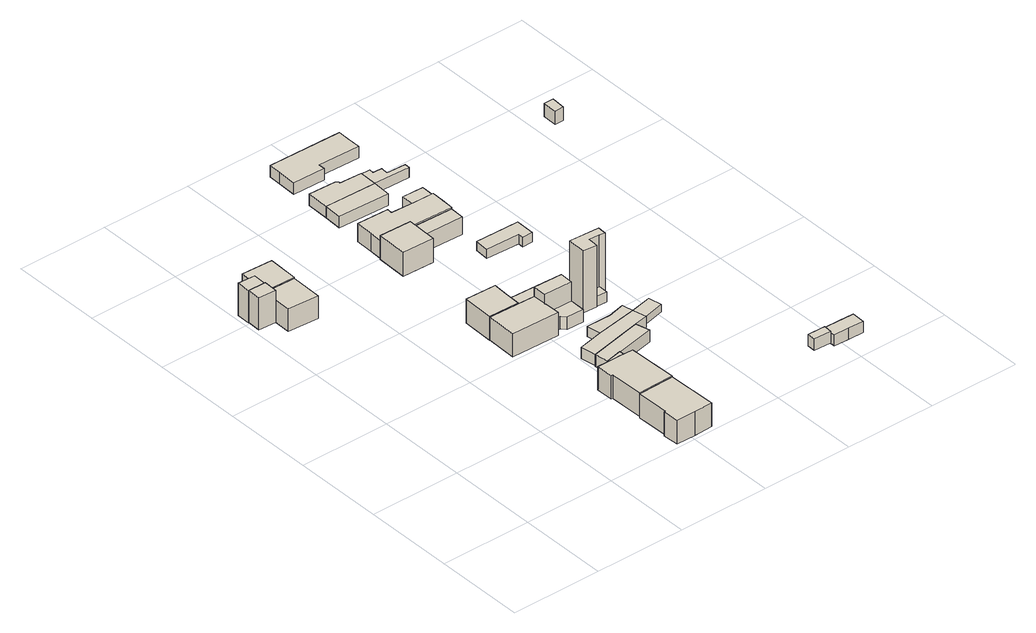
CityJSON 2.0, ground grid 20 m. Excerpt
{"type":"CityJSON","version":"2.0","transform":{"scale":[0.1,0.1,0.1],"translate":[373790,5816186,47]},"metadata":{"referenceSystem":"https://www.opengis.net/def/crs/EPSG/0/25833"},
"CityObjects":{
"building1":{"type":"Building","attributes":{"Gemeindeschluessel":"11000005","function":"31001_1010"},"address":[{"country":"Germany","locality":"Berlin","thoroughfareNumber":"31","thoroughfareName":"Hafeldweg"}],"children":["building1-1","building1-2"]},
"building1-1":{"type":"BuildingPart","attributes":{"BezugspunktDach":"2200","measuredHeight":7.3,"storeysAboveGround":1},"parents":["building1"],"geometry":[{"type":"MultiSurface","lod":"1","boundaries":[[[0,1,2,3]],[[4,5,6,7]],[[7,3,8,9]],[[5,4,2,1]],[[6,5,1,0]],[[7,6,0,3]],[[4,9,8,2]]]}]},
"building1-2":{"type":"BuildingPart","attributes":{"BezugspunktDach":"2200","measuredHeight":7.3,"storeysAboveGround":1},"parents":["building1"],"geometry":[{"type":"MultiSurface","lod":"1","boundaries":[[[10,11,12,13]],[[14,4,9,15]],[[14,15,13,12]],[[4,14,12,11]],[[8,2,4,11,10]],[[15,9,10,13]],[[9,4,2,8]]]}]},
"building2":{"type":"Building","attributes":{"Gemeindeschluessel":"11000005","function":"31001_1010"},"address":[{"country":"Germany","locality":"Berlin","thoroughfareNumber":"33","thoroughfareName":"Hafeldweg"}],"children":["building2-1","building2-2"]},
"building2-1":{"type":"BuildingPart","attributes":{"BezugspunktDach":"2200","measuredHeight":7.33,"storeysAboveGround":1},"parents":["building2"],"geometry":[{"type":"MultiSurface","lod":"1","boundaries":[[[16,17,18,19]],[[20,21,22,23]],[[20,23,24,25,18]],[[21,20,18,17]],[[22,21,17,16]],[[23,22,16,19]],[[25,24,23,19]]]}]},
"building2-2":{"type":"BuildingPart","attributes":{"BezugspunktDach":"2200","measuredHeight":7.33,"storeysAboveGround":1},"parents":["building2"],"geometry":[{"type":"MultiSurface","lod":"1","boundaries":[[[26,27,28,29]],[[30,24,23,31]],[[30,31,29,28]],[[24,30,28,27]],[[23,19,25,27,26]],[[31,23,26,29]],[[24,25,19,23]]]}]},
"building3":{"type":"Building","attributes":{"Gemeindeschluessel":"11000005","BezugspunktDach":"2200","function":"31001_1010","measuredHeight":7.95,"storeysAboveGround":1},"address":[{"country":"Germany","locality":"Berlin","thoroughfareNumber":"22","thoroughfareName":"Hafeldweg"}],"geometry":[{"type":"Solid","lod":"1","boundaries":[[[[32,33,34,35,36,37,38,39]],[[40,41,42,43,44,45,46,47]],[[40,47,39,38]],[[41,40,38,37]],[[42,41,37,36]],[[43,42,36,35]],[[44,43,35,34]],[[45,44,34,33]],[[46,45,33,32]],[[47,46,32,39]]]]}]},
"building4":{"type":"Building","attributes":{"Gemeindeschluessel":"11000005","function":"31001_1010"},"address":[{"country":"Germany","locality":"Berlin","thoroughfareNumber":"24","thoroughfareName":"Hafeldweg"}],"children":["building4-1","building4-2"]},
"building4-1":{"type":"BuildingPart","attributes":{"BezugspunktDach":"2200","measuredHeight":8.04,"storeysAboveGround":1},"parents":["building4"],"geometry":[{"type":"MultiSurface","lod":"1","boundaries":[[[48,49,50,51,52,53,54,55,56]],[[57,58,59,60,61,62,63,64,65]],[[57,65,56,55]],[[58,57,55,54]],[[66,67,58,54,53]],[[60,59,53,52]],[[61,60,52,51]],[[62,61,51,50]],[[63,62,50,49]],[[64,63,49,48]],[[65,64,48,56]],[[59,58,67,66]]]}]},
"building4-2":{"type":"BuildingPart","attributes":{"BezugspunktDach":"2200","measuredHeight":2.94,"storeysAboveGround":1},"parents":["building4"],"geometry":[{"type":"Solid","lod":"1","boundaries":[[[[67,66,68,69]],[[70,59,58,71]],[[70,71,69,68]],[[59,70,68,66]],[[71,58,67,69]],[[58,59,66,67]]]]}]},
"building5":{"type":"Building","attributes":{"Gemeindeschluessel":"11000005","function":"31001_1010"},"address":[{"country":"Germany","locality":"Berlin","thoroughfareNumber":"26","thoroughfareName":"Hafeldweg"}],"children":["building5-1","building5-2"]},
"building5-1":{"type":"BuildingPart","attributes":{"BezugspunktDach":"2200","measuredHeight":7.38,"storeysAboveGround":1},"parents":["building5"],"geometry":[{"type":"Solid","lod":"1","boundaries":[[[[72,73,74,75,76,77]],[[78,79,80,81,82,83]],[[78,83,77,76]],[[79,78,76,75]],[[81,80,74,73]],[[82,81,73,72]],[[83,82,72,77]],[[80,79,75,74]]]]}]},
"building5-2":{"type":"BuildingPart","attributes":{"BezugspunktDach":"2200","measuredHeight":7.38,"storeysAboveGround":1},"parents":["building5"],"geometry":[{"type":"MultiSurface","lod":"1","boundaries":[[[84,85,86,87]],[[88,89,80,79]],[[88,79,87,86]],[[89,88,86,85]],[[80,89,85,84]],[[75,74,80,84,87]],[[79,80,74,75]]]}]},
"building6":{"type":"Building","attributes":{"Gemeindeschluessel":"11000005","function":"31001_1010"},"address":[{"country":"Germany","locality":"Berlin","thoroughfareNumber":"28","thoroughfareName":"Hafeldweg"}],"children":["building6-1","building6-2"]},
"building6-1":{"type":"BuildingPart","attributes":{"BezugspunktDach":"2200","measuredHeight":7.55,"storeysAboveGround":1},"parents":["building6"],"geometry":[{"type":"MultiSurface","lod":"1","boundaries":[[[90,91,92,93,94]],[[95,96,97,98,99]],[[95,99,94,93]],[[96,95,93,92]],[[97,96,92,91]],[[100,101,91,90]],[[99,98,90,94]],[[98,97,101,100]]]}]},
"building6-2":{"type":"BuildingPart","attributes":{"BezugspunktDach":"2200","measuredHeight":4.11,"storeysAboveGround":1},"parents":["building6"],"geometry":[{"type":"Solid","lod":"1","boundaries":[[[[102,103,104,105,101,100]],[[97,106,107,108,109,98]],[[106,97,101,105]],[[107,106,105,104]],[[108,107,104,103]],[[109,108,103,102]],[[98,109,102,100]],[[97,98,100,101]]]]}]},
"building7":{"type":"Building","attributes":{"Gemeindeschluessel":"11000005","BezugspunktDach":"2200","function":"31001_2463","measuredHeight":2.71,"storeysAboveGround":1},"address":[{"country":"Germany","locality":"Berlin","thoroughfareNumber":"24 (1)","thoroughfareName":"Hafeldweg"}],"geometry":[{"type":"Solid","lod":"1","boundaries":[[[[110,111,112,113,114]],[[115,116,117,118,119]],[[115,119,114,113]],[[116,115,113,112]],[[117,116,112,111]],[[118,117,111,110]],[[119,118,110,114]]]]}]},
"building8":{"type":"Building","attributes":{"Gemeindeschluessel":"11000005","BezugspunktDach":"2200","function":"51009_1610","measuredHeight":2.75,"storeysAboveGround":0},"address":[{"country":"Germany","locality":"Berlin"}],"geometry":[{"type":"Solid","lod":"1","boundaries":[[[[120,121,122,123,124,125]],[[126,127,128,129,130,131]],[[126,131,125,124]],[[127,126,124,123]],[[128,127,123,122]],[[129,128,122,121]],[[130,129,121,120]],[[131,130,120,125]]]]}]},
"building9":{"type":"Building","attributes":{"Gemeindeschluessel":"11000005","BezugspunktDach":"2200","function":"31001_2463","measuredHeight":2.52,"storeysAboveGround":1},"address":[{"country":"Germany","locality":"Berlin","thoroughfareNumber":"26 (3)","thoroughfareName":"Hafeldweg"}],"geometry":[{"type":"Solid","lod":"1","boundaries":[[[[114,113,132,133,134,135]],[[136,137,138,139,140,141]],[[136,141,135,134]],[[137,136,134,133]],[[138,137,133,132]],[[139,138,132,113]],[[140,139,113,114]],[[141,140,114,135]]]]}]},
"building10":{"type":"Building","attributes":{"Gemeindeschluessel":"11000005","BezugspunktDach":"2200","function":"31001_1000","measuredHeight":2.27,"storeysAboveGround":1},"address":[{"country":"Germany","locality":"Berlin","thoroughfareNumber":"26 (2)","thoroughfareName":"Hafeldweg"}],"geometry":[{"type":"Solid","lod":"1","boundaries":[[[[134,133,142,143,144]],[[145,146,147,148,149]],[[145,149,144,143]],[[146,145,143,142]],[[147,146,142,133]],[[148,147,133,134]],[[149,148,134,144]]]]}]},
"building11":{"type":"Building","attributes":{"Gemeindeschluessel":"11000005","function":"31001_1010"},"address":[{"country":"Germany","locality":"Berlin","thoroughfareNumber":"30","thoroughfareName":"Hafeldweg"}],"children":["building11-1","building11-2"]},
"building11-1":{"type":"BuildingPart","attributes":{"BezugspunktDach":"2200","measuredHeight":7.56,"storeysAboveGround":1},"parents":["building11"],"geometry":[{"type":"MultiSurface","lod":"1","boundaries":[[[150,151,152,153]],[[154,155,156,157]],[[154,157,153,152]],[[155,154,152,151]],[[156,158,159,160,151,150]],[[157,156,150,153]],[[155,160,159,158]]]}]},
"building11-2":{"type":"BuildingPart","attributes":{"BezugspunktDach":"2200","measuredHeight":5,"storeysAboveGround":1},"parents":["building11"],"geometry":[{"type":"Solid","lod":"1","boundaries":[[[[161,162,160,159]],[[155,163,164,158]],[[163,155,160,162]],[[164,163,162,161]],[[158,164,161,159]],[[158,159,160,155]]]]}]},
"building12":{"type":"Building","attributes":{"Gemeindeschluessel":"11000005","function":"31001_1010"},"address":[{"country":"Germany","locality":"Berlin","thoroughfareNumber":"32","thoroughfareName":"Hafeldweg"}],"children":["building12-1","building12-2"]},
"building12-1":{"type":"BuildingPart","attributes":{"BezugspunktDach":"2200","measuredHeight":5.25,"storeysAboveGround":1},"parents":["building12"],"geometry":[{"type":"MultiSurface","lod":"1","boundaries":[[[165,166,167,168,169,170,171,172,173]],[[174,175,176,177,178,179,180,181,182]],[[174,182,173,172]],[[175,174,172,171]],[[176,175,171,170]],[[177,176,170,169]],[[178,177,169,168]],[[183,184,178,168,167]],[[180,179,167,166]],[[181,180,166,165]],[[182,181,165,173]],[[179,178,184,183]]]}]},
"building12-2":{"type":"BuildingPart","attributes":{"BezugspunktDach":"2200","measuredHeight":3.75,"storeysAboveGround":1},"parents":["building12"],"geometry":[{"type":"Solid","lod":"1","boundaries":[[[[183,185,186,184]],[[187,188,179,178]],[[187,178,184,186]],[[188,187,186,185]],[[179,188,185,183]],[[178,179,183,184]]]]}]},
"building13":{"type":"Building","attributes":{"Gemeindeschluessel":"11000005","BezugspunktDach":"2200","function":"31001_2463","measuredHeight":2.64,"storeysAboveGround":1},"address":[{"country":"Germany","locality":"Berlin","thoroughfareNumber":"32 (1)","thoroughfareName":"Hafeldweg"}],"geometry":[{"type":"Solid","lod":"1","boundaries":[[[[189,190,191,192]],[[193,194,195,196]],[[193,196,192,191]],[[194,193,191,190]],[[195,194,190,189]],[[196,195,189,192]]]]}]},
"building14":{"type":"Building","attributes":{"Gemeindeschluessel":"11000005","BezugspunktDach":"2200","function":"51009_1610","measuredHeight":14.05,"storeysAboveGround":0},"address":[{"country":"Germany","locality":"Berlin"}],"geometry":[{"type":"Solid","lod":"1","boundaries":[[[[197,198,199,200,201,202,203]],[[204,205,206,207,208,209,210]],[[204,210,203,202]],[[205,204,202,201]],[[206,205,201,200]],[[207,206,200,199]],[[208,207,199,198]],[[209,208,198,197]],[[210,209,197,203]]]]}]},
"building15":{"type":"Building","attributes":{"Gemeindeschluessel":"11000005","BezugspunktDach":"2200","function":"31001_1000","measuredHeight":2.19,"storeysAboveGround":1},"address":[{"country":"Germany","locality":"Berlin","thoroughfareNumber":"26 (1)","thoroughfareName":"Hafeldweg"}],"geometry":[{"type":"Solid","lod":"1","boundaries":[[[[211,212,213,214]],[[215,216,217,218]],[[215,218,214,213]],[[216,215,213,212]],[[217,216,212,211]],[[218,217,211,214]]]]}]},
"building16":{"type":"Building","attributes":{"Gemeindeschluessel":"11000005","BezugspunktDach":"2200","function":"31001_2463","measuredHeight":2.6,"storeysAboveGround":1},"address":[{"country":"Germany","locality":"Berlin","thoroughfareNumber":"34 (1)","thoroughfareName":"Hafeldweg"}],"geometry":[{"type":"Solid","lod":"1","boundaries":[[[[190,219,220,221,222,223,224,191]],[[225,226,227,228,229,230,194,193]],[[225,193,191,224]],[[226,225,224,223]],[[227,226,223,222]],[[228,227,222,221]],[[229,228,221,220]],[[230,229,220,219]],[[194,230,219,190]],[[193,194,190,191]]]]}]},
"building17":{"type":"Building","attributes":{"Gemeindeschluessel":"11000005","BezugspunktDach":"2200","function":"31001_1000","measuredHeight":1.75,"storeysAboveGround":1},"address":[{"country":"Germany","locality":"Berlin","thoroughfareNumber":"26 (4)","thoroughfareName":"Hafeldweg"}],"geometry":[{"type":"Solid","lod":"1","boundaries":[[[[132,231,232,133]],[[233,234,235,236]],[[233,236,133,232]],[[234,233,232,231]],[[235,234,231,132]],[[236,235,132,133]]]]}]},
"building18":{"type":"Building","attributes":{"Gemeindeschluessel":"11000005","BezugspunktDach":"2200","function":"31001_1000","measuredHeight":2.15,"storeysAboveGround":1},"address":[{"country":"Germany","locality":"Berlin","thoroughfareNumber":"30 (1)","thoroughfareName":"Hafeldweg"}],"geometry":[{"type":"Solid","lod":"1","boundaries":[[[[237,238,239,240,241,242]],[[243,244,245,246,247,248]],[[243,248,242,241]],[[244,243,241,240]],[[245,244,240,239]],[[246,245,239,238]],[[247,246,238,237]],[[248,247,237,242]]]]}]},
"building19":{"type":"Building","attributes":{"Gemeindeschluessel":"11000005","BezugspunktDach":"2200","function":"31001_1010","measuredHeight":4.26,"storeysAboveGround":1},"address":[{"country":"Germany","locality":"Berlin","thoroughfareNumber":"34","thoroughfareName":"Hafeldweg"}],"geometry":[{"type":"Solid","lod":"1","boundaries":[[[[249,250,251,252,253,254,255,256,257]],[[258,259,260,261,262,263,264,265,266]],[[258,266,257,256]],[[259,258,256,255]],[[260,259,255,254]],[[261,260,254,253]],[[262,261,253,252]],[[263,262,252,251]],[[264,263,251,250]],[[265,264,250,249]],[[266,265,249,257]]]]}]},
"building20":{"type":"Building","attributes":{"Gemeindeschluessel":"11000005","BezugspunktDach":"2200","function":"51009_1611","measuredHeight":2.33,"storeysAboveGround":0},"address":[{"country":"Germany","locality":"Berlin"}],"geometry":[{"type":"Solid","lod":"1","boundaries":[[[[267,268,269,270,271,272,273,274]],[[275,276,277,278,279,280,281,282]],[[275,282,274,273]],[[276,275,273,272]],[[277,276,272,271]],[[278,277,271,270]],[[279,278,270,269]],[[280,279,269,268]],[[281,280,268,267]],[[282,281,267,274]]]]}]},
"building21":{"type":"Building","attributes":{"Gemeindeschluessel":"11000005","BezugspunktDach":"2200","function":"51009_1610","measuredHeight":2.33,"storeysAboveGround":0},"address":[{"country":"Germany","locality":"Berlin"}],"geometry":[{"type":"Solid","lod":"1","boundaries":[[[[267,268,269,273,274]],[[275,279,280,281,282]],[[275,282,274,273]],[[279,275,273,269]],[[280,279,269,268]],[[281,280,268,267]],[[282,281,267,274]]]]}]},
"building22":{"type":"Building","attributes":{"Gemeindeschluessel":"11000005","BezugspunktDach":"2200","function":"51009_1610","measuredHeight":2.58,"storeysAboveGround":0},"address":[{"country":"Germany","locality":"Berlin"}],"geometry":[{"type":"Solid","lod":"1","boundaries":[[[[283,284,285,286]],[[287,288,289,290]],[[287,290,286,285]],[[288,287,285,284]],[[289,288,284,283]],[[290,289,283,286]]]]}]},
"building23":{"type":"Building","attributes":{"Gemeindeschluessel":"11000005","BezugspunktDach":"2200","function":"31001_1000","measuredHeight":3.14,"storeysAboveGround":1},"address":[{"country":"Germany","locality":"Berlin","thoroughfareNumber":"22 (2)","thoroughfareName":"Hafeldweg"}],"geometry":[{"type":"Solid","lod":"1","boundaries":[[[[291,292,293,294,295,296,297]],[[298,299,300,301,302,303,304]],[[298,304,297,296]],[[299,298,296,295]],[[300,299,295,294]],[[301,300,294,293]],[[302,301,293,292]],[[303,302,292,291]],[[304,303,291,297]]]]}]},
"building24":{"type":"Building","attributes":{"Gemeindeschluessel":"11000005","BezugspunktDach":"2200","function":"31001_1000","measuredHeight":3.01,"storeysAboveGround":1},"address":[{"country":"Germany","locality":"Berlin","thoroughfareNumber":"32 (2)","thoroughfareName":"Hafeldweg"}],"geometry":[{"type":"Solid","lod":"1","boundaries":[[[[305,306,307,308]],[[309,310,311,312]],[[309,312,308,307]],[[310,309,307,306]],[[311,310,306,305]],[[312,311,305,308]]]]}]}
},
"vertices":[
[110,723,63],[112,793,63],[44,795,63],[42,727,63],[44,795,12],[112,793,12],[110,723,12],[42,727,12],[43,764,63],[43,764,12],
[43,764,84],[44,795,84],[5,796,84],[4,766,84],[5,796,12],[4,766,12],
[112,793,65],[114,860,65],[46,863,65],[43,795,65],[46,863,10],[114,860,10],[112,793,10],[43,795,10],[44,825,10],[44,825,65],
[43,795,83],[44,825,83],[6,827,83],[5,796,83],[6,827,10],[5,796,10],
[367,9,58],[410,9,58],[450,10,58],[447,118,58],[407,117,58],[367,116,58],[369,45,58],[365,44,58],[369,45,4],[367,116,4],[407,117,4],[447,118,4],[450,10,4],[410,9,4],[367,9,4],[365,44,4],
[362,191,60],[366,191,60],[367,116,60],[407,117,60],[447,118,60],[444,227,60],[413,228,60],[405,228,60],[362,228,60],[405,228,7],[413,228,7],[444,227,7],[447,118,7],[407,117,7],[367,116,7],[366,191,7],[362,191,7],[362,228,7],[444,227,37],[413,228,37],
[443,262,37],[409,255,37],[443,262,7],[409,255,7],
[409,396,67],[409,407,67],[408,433,67],[408,463,67],[304,466,67],[302,399,67],[304,466,15],[408,463,15],[408,433,15],[409,407,15],[409,396,15],[302,399,15],
[408,433,88],[470,432,88],[471,461,88],[408,463,88],[471,461,15],[470,432,15],
[370,464,69],[371,498,69],[373,533,69],[306,535,69],[304,466,69],[306,535,14],[373,533,14],[371,498,14],[370,464,14],[304,466,14],[370,464,55],[371,498,55],
[471,461,55],[472,497,55],[384,500,55],[384,497,55],[384,497,14],[384,500,14],[472,497,14],[471,461,14],
[409,255,35],[443,262,35],[530,280,35],[522,311,35],[405,286,35],[522,311,8],[530,280,8],[443,262,8],[409,255,8],[405,286,8],
[409,407,45],[423,408,45],[432,398,45],[469,397,45],[470,432,45],[408,433,45],[470,432,17],[469,397,17],[432,398,17],[423,408,17],[409,407,17],[408,433,17],
[553,317,35],[546,347,35],[455,332,35],[399,320,35],[455,332,10],[546,347,10],[553,317,10],[522,311,10],[405,286,10],[399,320,10],
[541,371,35],[505,362,35],[450,363,35],[505,362,12],[541,371,12],[546,347,12],[455,332,12],[450,363,12],
[380,717,70],[382,784,70],[312,786,70],[310,719,70],[312,786,16],[382,784,16],[380,717,16],[310,719,16],[381,752,16],[381,752,55],[382,784,55],
[477,749,55],[478,781,55],[478,781,16],[477,749,16],
[478,781,59],[479,809,59],[480,836,59],[433,837,59],[383,839,59],[384,851,59],[314,853,59],[313,814,59],[312,786,59],[313,814,18],[314,853,18],[384,851,18],[383,839,18],[433,837,18],[480,836,18],[479,809,18],[478,781,18],[312,786,18],[480,836,55],[433,837,55],
[481,866,55],[434,868,55],[434,868,18],[481,866,18],
[429,902,45],[431,943,45],[317,946,45],[315,906,45],[317,946,19],[431,943,19],[429,902,19],[315,906,19],
[517,415,158],[518,437,158],[541,436,158],[553,434,158],[554,454,158],[488,458,158],[486,417,158],[488,458,18],[554,454,18],[553,434,18],[541,436,18],[518,437,18],[517,415,18],[486,417,18],
[540,414,42],[541,436,42],[518,437,42],[517,415,42],[518,437,20],[541,436,20],[540,414,20],[517,415,20],
[431,944,45],[432,983,45],[383,985,45],[383,989,45],[378,993,45],[318,995,45],[318,995,19],[378,993,19],[383,989,19],[383,985,19],[432,983,19],[431,944,19],
[598,328,35],[592,357,35],[592,357,17],[598,328,17],[553,317,17],[546,347,17],
[533,656,41],[533,644,41],[556,644,41],[557,687,41],[461,689,41],[459,658,41],[461,689,20],[557,687,20],[556,644,20],[533,644,20],[533,656,20],[459,658,20],
[388,1036,47],[388,1050,47],[481,1048,47],[481,1076,47],[482,1104,47],[464,1104,47],[319,1107,47],[318,1079,47],[317,1038,47],[318,1079,21],[319,1107,21],[464,1104,21],[482,1104,21],[481,1076,21],[481,1048,21],[388,1050,21],[388,1036,21],[317,1038,21],
[512,942,44],[512,953,44],[470,955,44],[471,971,44],[451,972,44],[452,982,44],[432,983,44],[431,944,44],[432,983,21],[452,982,21],[451,972,21],[471,971,21],[470,955,21],[512,953,21],[512,942,21],[431,944,21],
[778,60,38],[779,79,38],[740,80,38],[740,62,38],[740,80,12],[779,79,12],[778,60,12],[740,62,12],
[811,49,36],[845,48,36],[846,77,36],[813,78,36],[779,79,36],[778,60,36],[778,50,36],[778,60,11],[779,79,11],[813,78,11],[846,77,11],[845,48,11],[811,49,11],[778,50,11],
[837,889,57],[839,921,57],[818,921,57],[817,889,57],[818,921,27],[839,921,27],[837,889,27],[817,889,27]
]}
